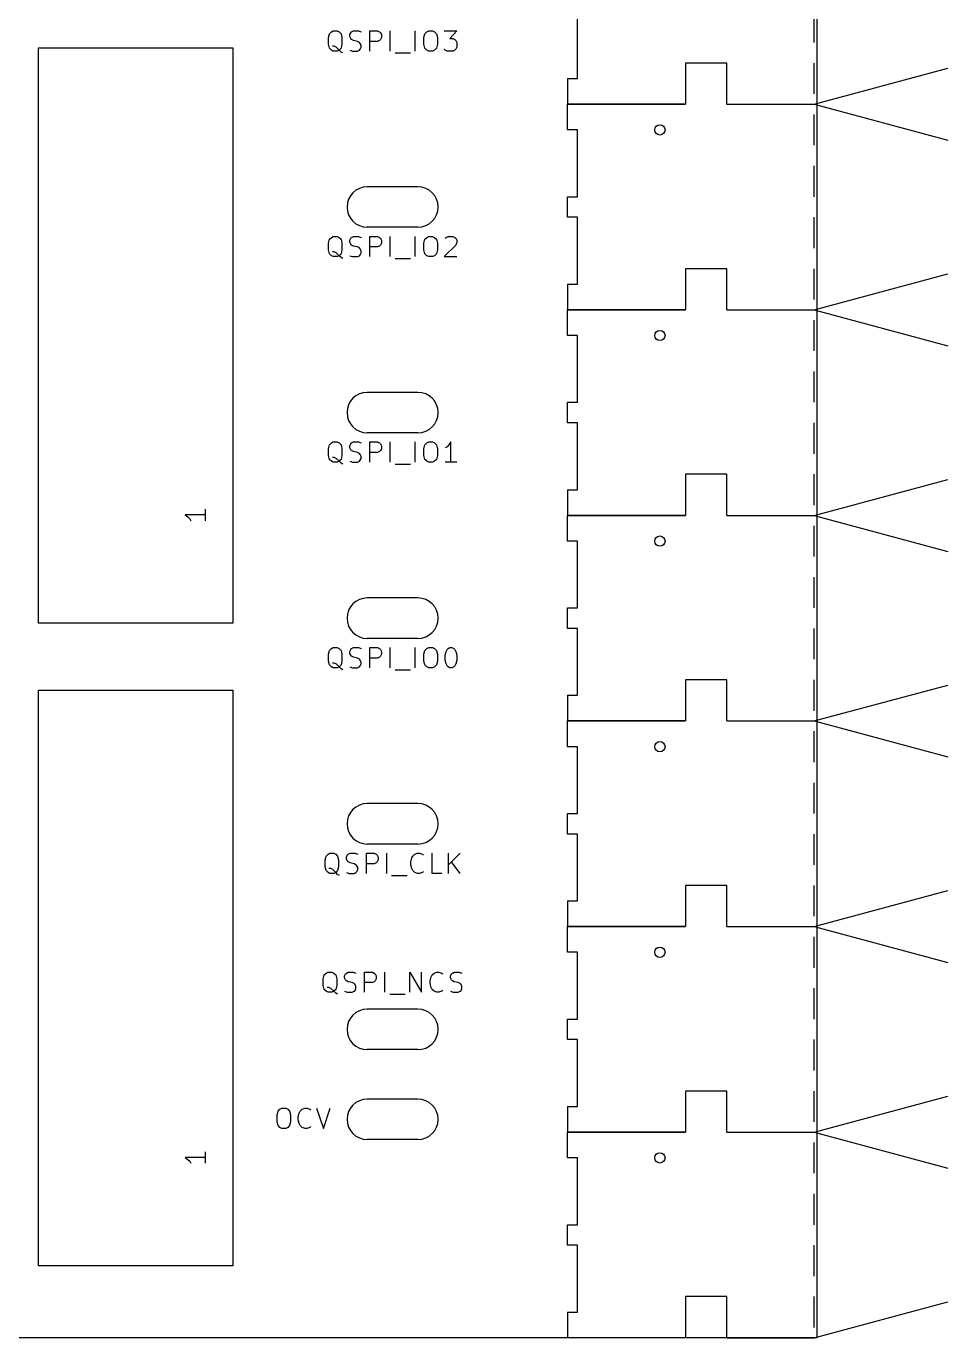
# Model space of a CAD drawing. Extents: x -50 to 124, y -30 to 87.
# Drawn here: x 78.4 to 124, y -30.5 to 34.3 of the extents above; entities that cross this region are included whole.
import ezdxf

# ---------------------------------------------------------------- set-up
doc = ezdxf.new("R2010")
doc.units = 0
doc.header["$MEASUREMENT"] = 0
doc.layers.add('BLACK', color=7, linetype='CONTINUOUS')

msp = doc.modelspace()

# ---------------------------------------------------------------- linework, layer by layer
at = {"layer": 'BLACK', "linetype": 'CONTINUOUS'}
for p, q in [((117.475, 81.28), (117.475, -30.48)), ((105.664, 31.75), (105.664, 35.052)), ((117.348, 33.528), (117.348, 35.052)), ((93.3533, 33.7743), (93.401, 33.9648)), ((93.3533, 33.441), (93.3533, 33.7743)), ((93.401, 33.9648), (93.4962, 34.06)), ((93.4962, 34.06), (93.5914, 34.1076)), ((93.5914, 34.1076), (93.7819, 34.1076)), ((93.7819, 34.1076), (93.8771, 34.06)), ((93.8771, 34.06), (93.9724, 33.9648)), ((93.9724, 33.9648), (94.02, 33.7743)), ((94.02, 33.7743), (94.02, 33.441)), ((94.401, 33.9171), (94.4486, 34.0124)), ((94.401, 33.8219), (94.401, 33.9171)), ((94.4486, 33.7267), (94.401, 33.8219)), ((94.4486, 34.0124), (94.4962, 34.06)), ((94.4962, 33.679), (94.4486, 33.7267)), ((94.4962, 34.06), (94.5914, 34.1076)), ((94.5914, 34.1076), (94.8295, 34.1076)), ((94.8295, 34.1076), (94.9724, 34.06)), ((95.401, 33.1076), (95.401, 34.1076)), ((95.401, 34.1076), (95.7819, 34.1076)), ((95.7819, 34.1076), (95.8771, 34.06)), ((95.8771, 34.06), (95.9248, 34.0124)), ((95.9248, 34.0124), (95.9724, 33.9171)), ((95.9724, 33.7743), (95.9248, 33.679)), ((95.9724, 33.9171), (95.9724, 33.7743)), ((96.401, 33.1076), (96.401, 34.1076)), ((97.639, 33.1076), (97.639, 34.1076)), ((98.0676, 33.7743), (98.1152, 33.9648)), ((98.0676, 33.441), (98.0676, 33.7743)), ((98.1152, 33.9648), (98.2105, 34.06)), ((98.2105, 34.06), (98.3057, 34.1076)), ((98.3057, 34.1076), (98.4962, 34.1076)), ((98.4962, 34.1076), (98.5914, 34.06)), ((98.5914, 34.06), (98.6867, 33.9648)), ((98.6867, 33.9648), (98.7343, 33.7743)), ((98.7343, 33.7743), (98.7343, 33.441)), ((99.0676, 34.1076), (99.6867, 34.1076)), ((99.6867, 34.1076), (99.3533, 33.7267)), ((99.3533, 33.7267), (99.4962, 33.7267)), ((99.4962, 33.7267), (99.5914, 33.679)), ((79.02, 33.27), (88.62, 33.27)), ((79.02, 4.83), (79.02, 33.27)), ((88.62, 33.27), (88.62, 4.83)), ((93.401, 33.2505), (93.3533, 33.441)), ((93.4962, 33.1552), (93.401, 33.2505)), ((93.5914, 33.1076), (93.4962, 33.1552)), ((93.639, 33.3457), (93.5438, 33.3457)), ((93.7819, 33.1076), (93.5914, 33.1076)), ((93.7343, 33.2981), (93.639, 33.3457)), ((93.8771, 33.1552), (93.7343, 33.2981)), ((93.8771, 33.1552), (93.7819, 33.1076)), ((93.9724, 33.2505), (93.8771, 33.1552)), ((93.9724, 33.06), (93.8771, 33.1552)), ((94.02, 33.441), (93.9724, 33.2505)), ((94.0676, 33.0124), (93.9724, 33.06)), ((94.401, 33.1552), (94.5438, 33.1076)), ((94.5914, 33.6314), (94.4962, 33.679)), ((94.5438, 33.1076), (94.7819, 33.1076)), ((94.7819, 33.5838), (94.5914, 33.6314)), ((94.8771, 33.5362), (94.7819, 33.5838)), ((94.7819, 33.1076), (94.8771, 33.1552)), ((94.9248, 33.4886), (94.8771, 33.5362)), ((94.8771, 33.1552), (94.9248, 33.2029)), ((94.9724, 33.3933), (94.9248, 33.4886)), ((94.9248, 33.2029), (94.9724, 33.2981)), ((94.9724, 33.2981), (94.9724, 33.3933)), ((95.7819, 33.5838), (95.401, 33.5838)), ((95.8771, 33.6314), (95.7819, 33.5838)), ((95.9248, 33.679), (95.8771, 33.6314)), ((98.1152, 33.2505), (98.0676, 33.441)), ((98.2105, 33.1552), (98.1152, 33.2505)), ((98.3057, 33.1076), (98.2105, 33.1552)), ((98.4962, 33.1076), (98.3057, 33.1076)), ((98.5914, 33.1552), (98.4962, 33.1076)), ((98.6867, 33.2505), (98.5914, 33.1552)), ((98.7343, 33.441), (98.6867, 33.2505)), ((99.1152, 33.1552), (99.0676, 33.2029)), ((99.2105, 33.1076), (99.1152, 33.1552)), ((99.4962, 33.1076), (99.2105, 33.1076)), ((99.5914, 33.1552), (99.4962, 33.1076)), ((99.5914, 33.679), (99.639, 33.6314)), ((99.639, 33.2029), (99.5914, 33.1552)), ((99.639, 33.6314), (99.6867, 33.5362)), ((99.6867, 33.2981), (99.639, 33.2029)), ((99.6867, 33.5362), (99.6867, 33.2981)), ((96.639, 33.0124), (97.401, 33.0124)), ((113.03, 32.512), (110.998, 32.512)), ((110.998, 32.512), (110.998, 30.48)), ((110.998, 32.512), (110.998, 30.48)), ((113.03, 32.512), (110.998, 32.512)), ((113.03, 30.48), (113.03, 32.512)), ((113.03, 30.48), (113.03, 32.512)), ((117.348, 30.988), (117.348, 32.512)), ((117.348, 30.48), (123.952, 32.258)), ((105.156, 31.75), (105.664, 31.75)), ((105.156, 31.75), (105.156, 30.48)), ((105.156, 30.48), (110.998, 30.48)), ((105.156, 29.21), (105.156, 30.48)), ((110.998, 30.48), (105.156, 30.48)), ((113.03, 30.48), (117.348, 30.48)), ((113.03, 30.48), (117.348, 30.48)), ((117.348, 30.48), (123.952, 28.702)), ((117.348, 28.448), (117.348, 29.972)), ((105.664, 29.21), (105.156, 29.21)), ((105.664, 25.908), (105.664, 29.21)), ((117.348, 25.908), (117.348, 27.432)), ((97.77, 26.4), (95.27, 26.4)), ((105.156, 24.892), (105.156, 25.908)), ((105.156, 25.908), (105.664, 25.908)), ((105.664, 24.892), (105.156, 24.892)), ((105.664, 21.59), (105.664, 24.892)), ((117.348, 23.368), (117.348, 24.892)), ((97.77, 24.4), (95.27, 24.4)), ((93.3533, 23.6143), (93.401, 23.8048)), ((93.3533, 23.281), (93.3533, 23.6143)), ((93.401, 23.8048), (93.4962, 23.9)), ((93.4962, 23.9), (93.5914, 23.9476)), ((93.5914, 23.9476), (93.7819, 23.9476)), ((93.7819, 23.9476), (93.8771, 23.9)), ((93.8771, 23.9), (93.9724, 23.8048)), ((93.9724, 23.8048), (94.02, 23.6143)), ((94.02, 23.6143), (94.02, 23.281)), ((94.401, 23.7571), (94.4486, 23.8524)), ((94.401, 23.6619), (94.401, 23.7571)), ((94.4486, 23.5667), (94.401, 23.6619)), ((94.4486, 23.8524), (94.4962, 23.9)), ((94.4962, 23.519), (94.4486, 23.5667)), ((94.4962, 23.9), (94.5914, 23.9476)), ((94.5914, 23.4714), (94.4962, 23.519)), ((94.5914, 23.9476), (94.8295, 23.9476)), ((94.7819, 23.4238), (94.5914, 23.4714)), ((94.8771, 23.3762), (94.7819, 23.4238)), ((94.8295, 23.9476), (94.9724, 23.9)), ((94.9248, 23.3286), (94.8771, 23.3762)), ((95.401, 22.9476), (95.401, 23.9476)), ((95.401, 23.9476), (95.7819, 23.9476)), ((95.7819, 23.4238), (95.401, 23.4238)), ((95.7819, 23.9476), (95.8771, 23.9)), ((95.8771, 23.4714), (95.7819, 23.4238)), ((95.8771, 23.9), (95.9248, 23.8524)), ((95.9248, 23.519), (95.8771, 23.4714)), ((95.9248, 23.8524), (95.9724, 23.7571)), ((95.9724, 23.6143), (95.9248, 23.519)), ((95.9724, 23.7571), (95.9724, 23.6143)), ((96.401, 22.9476), (96.401, 23.9476)), ((97.639, 22.9476), (97.639, 23.9476)), ((98.0676, 23.6143), (98.1152, 23.8048)), ((98.0676, 23.281), (98.0676, 23.6143)), ((98.1152, 23.8048), (98.2105, 23.9)), ((98.2105, 23.9), (98.3057, 23.9476)), ((98.3057, 23.9476), (98.4962, 23.9476)), ((98.4962, 23.9476), (98.5914, 23.9)), ((98.5914, 23.9), (98.6867, 23.8048)), ((98.6867, 23.8048), (98.7343, 23.6143)), ((98.7343, 23.6143), (98.7343, 23.281)), ((99.639, 23.519), (99.0676, 22.9476)), ((99.1152, 23.8524), (99.1629, 23.9)), ((99.1629, 23.9), (99.2581, 23.9476)), ((99.2581, 23.9476), (99.4962, 23.9476)), ((99.4962, 23.9476), (99.5914, 23.9)), ((99.5914, 23.9), (99.639, 23.8524)), ((99.639, 23.8524), (99.6867, 23.7571)), ((99.6867, 23.6619), (99.639, 23.519)), ((99.6867, 23.7571), (99.6867, 23.6619)), ((93.401, 23.0905), (93.3533, 23.281)), ((93.4962, 22.9952), (93.401, 23.0905)), ((93.5914, 22.9476), (93.4962, 22.9952)), ((93.639, 23.1857), (93.5438, 23.1857)), ((93.7819, 22.9476), (93.5914, 22.9476)), ((93.7343, 23.1381), (93.639, 23.1857)), ((93.8771, 22.9952), (93.7343, 23.1381)), ((93.8771, 22.9952), (93.7819, 22.9476)), ((93.9724, 23.0905), (93.8771, 22.9952)), ((93.9724, 22.9), (93.8771, 22.9952)), ((94.02, 23.281), (93.9724, 23.0905)), ((94.0676, 22.8524), (93.9724, 22.9)), ((94.401, 22.9952), (94.5438, 22.9476)), ((94.5438, 22.9476), (94.7819, 22.9476)), ((94.7819, 22.9476), (94.8771, 22.9952)), ((94.8771, 22.9952), (94.9248, 23.0429)), ((94.9724, 23.2333), (94.9248, 23.3286)), ((94.9248, 23.0429), (94.9724, 23.1381)), ((94.9724, 23.1381), (94.9724, 23.2333)), ((96.639, 22.8524), (97.401, 22.8524)), ((98.1152, 23.0905), (98.0676, 23.281)), ((98.2105, 22.9952), (98.1152, 23.0905)), ((98.3057, 22.9476), (98.2105, 22.9952)), ((98.4962, 22.9476), (98.3057, 22.9476)), ((98.5914, 22.9952), (98.4962, 22.9476)), ((98.6867, 23.0905), (98.5914, 22.9952)), ((98.7343, 23.281), (98.6867, 23.0905)), ((99.0676, 22.9476), (99.6867, 22.9476)), ((113.03, 22.352), (110.998, 22.352)), ((110.998, 22.352), (110.998, 20.32)), ((113.03, 22.352), (110.998, 22.352)), ((110.998, 22.352), (110.998, 20.32)), ((113.03, 20.32), (113.03, 22.352)), ((113.03, 20.32), (113.03, 22.352)), ((117.348, 20.828), (117.348, 22.352)), ((117.348, 20.32), (123.952, 22.098)), ((105.156, 21.59), (105.156, 20.32)), ((105.156, 21.59), (105.664, 21.59)), ((105.156, 20.32), (110.998, 20.32)), ((105.156, 19.05), (105.156, 20.32)), ((110.998, 20.32), (105.156, 20.32)), ((113.03, 20.32), (117.348, 20.32)), ((113.03, 20.32), (117.348, 20.32)), ((117.348, 20.32), (123.952, 18.542)), ((117.348, 18.288), (117.348, 19.812)), ((105.664, 19.05), (105.156, 19.05)), ((105.664, 15.748), (105.664, 19.05)), ((117.348, 15.748), (117.348, 17.272)), ((97.77, 16.24), (95.27, 16.24)), ((105.156, 14.732), (105.156, 15.748)), ((105.156, 15.748), (105.664, 15.748)), ((105.664, 14.732), (105.156, 14.732)), ((105.664, 11.43), (105.664, 14.732)), ((117.348, 13.208), (117.348, 14.732)), ((93.3533, 13.4543), (93.401, 13.6448)), ((93.401, 13.6448), (93.4962, 13.74)), ((93.4962, 13.74), (93.5914, 13.7876)), ((93.5914, 13.7876), (93.7819, 13.7876)), ((93.7819, 13.7876), (93.8771, 13.74)), ((93.8771, 13.74), (93.9724, 13.6448)), ((93.9724, 13.6448), (94.02, 13.4543)), ((94.401, 13.5971), (94.4486, 13.6924)), ((94.4486, 13.6924), (94.4962, 13.74)), ((94.4962, 13.74), (94.5914, 13.7876)), ((94.5914, 13.7876), (94.8295, 13.7876)), ((94.8295, 13.7876), (94.9724, 13.74)), ((97.77, 14.24), (95.27, 14.24)), ((95.401, 12.7876), (95.401, 13.7876)), ((95.401, 13.7876), (95.7819, 13.7876)), ((95.7819, 13.7876), (95.8771, 13.74)), ((95.8771, 13.74), (95.9248, 13.6924)), ((95.9248, 13.6924), (95.9724, 13.5971)), ((96.401, 12.7876), (96.401, 13.7876)), ((97.639, 12.7876), (97.639, 13.7876)), ((98.0676, 13.4543), (98.1152, 13.6448)), ((98.1152, 13.6448), (98.2105, 13.74)), ((98.2105, 13.74), (98.3057, 13.7876)), ((98.3057, 13.7876), (98.4962, 13.7876)), ((98.4962, 13.7876), (98.5914, 13.74)), ((98.5914, 13.74), (98.6867, 13.6448)), ((98.6867, 13.6448), (98.7343, 13.4543)), ((99.3057, 13.6448), (99.2105, 13.5495)), ((99.401, 13.7876), (99.3057, 13.6448)), ((99.401, 12.7876), (99.401, 13.7876)), ((93.3533, 13.121), (93.3533, 13.4543)), ((93.401, 12.9305), (93.3533, 13.121)), ((93.639, 13.0257), (93.5438, 13.0257)), ((93.7343, 12.9781), (93.639, 13.0257)), ((93.8771, 12.8352), (93.7343, 12.9781)), ((94.02, 13.121), (93.9724, 12.9305)), ((94.02, 13.4543), (94.02, 13.121)), ((94.401, 13.5019), (94.401, 13.5971)), ((94.4486, 13.4067), (94.401, 13.5019)), ((94.4962, 13.359), (94.4486, 13.4067)), ((94.5914, 13.3114), (94.4962, 13.359)), ((94.7819, 13.2638), (94.5914, 13.3114)), ((94.8771, 13.2162), (94.7819, 13.2638)), ((94.9248, 13.1686), (94.8771, 13.2162)), ((94.9724, 13.0733), (94.9248, 13.1686)), ((94.9248, 12.8829), (94.9724, 12.9781)), ((94.9724, 12.9781), (94.9724, 13.0733)), ((95.7819, 13.2638), (95.401, 13.2638)), ((95.8771, 13.3114), (95.7819, 13.2638)), ((95.9248, 13.359), (95.8771, 13.3114)), ((95.9724, 13.4543), (95.9248, 13.359)), ((95.9724, 13.5971), (95.9724, 13.4543)), ((98.0676, 13.121), (98.0676, 13.4543)), ((98.1152, 12.9305), (98.0676, 13.121)), ((98.7343, 13.121), (98.6867, 12.9305)), ((98.7343, 13.4543), (98.7343, 13.121)), ((99.2105, 13.5495), (99.1152, 13.5019)), ((93.4962, 12.8352), (93.401, 12.9305)), ((93.5914, 12.7876), (93.4962, 12.8352)), ((93.7819, 12.7876), (93.5914, 12.7876)), ((93.8771, 12.8352), (93.7819, 12.7876)), ((93.9724, 12.9305), (93.8771, 12.8352)), ((93.9724, 12.74), (93.8771, 12.8352)), ((94.0676, 12.6924), (93.9724, 12.74)), ((94.401, 12.8352), (94.5438, 12.7876)), ((94.5438, 12.7876), (94.7819, 12.7876)), ((94.7819, 12.7876), (94.8771, 12.8352)), ((94.8771, 12.8352), (94.9248, 12.8829)), ((96.639, 12.6924), (97.401, 12.6924)), ((98.2105, 12.8352), (98.1152, 12.9305)), ((98.3057, 12.7876), (98.2105, 12.8352)), ((98.4962, 12.7876), (98.3057, 12.7876)), ((98.5914, 12.8352), (98.4962, 12.7876)), ((98.6867, 12.9305), (98.5914, 12.8352)), ((99.6867, 12.7876), (99.1152, 12.7876)), ((110.998, 12.192), (110.998, 10.16)), ((113.03, 12.192), (110.998, 12.192)), ((113.03, 12.192), (110.998, 12.192)), ((110.998, 12.192), (110.998, 10.16)), ((113.03, 10.16), (113.03, 12.192)), ((113.03, 10.16), (113.03, 12.192)), ((117.348, 10.668), (117.348, 12.192)), ((117.348, 10.16), (123.952, 11.938)), ((105.156, 11.43), (105.156, 10.16)), ((105.156, 11.43), (105.664, 11.43)), ((87.2624, 10.4657), (87.2624, 9.89428)), ((87.2624, 10.18), (86.2624, 10.18)), ((86.2624, 10.18), (86.4052, 10.0848)), ((86.4052, 10.0848), (86.5005, 9.98952)), ((86.5005, 9.98952), (86.5481, 9.89428)), ((105.156, 8.89), (105.156, 10.16)), ((105.156, 10.16), (110.998, 10.16)), ((110.998, 10.16), (105.156, 10.16)), ((113.03, 10.16), (117.348, 10.16)), ((113.03, 10.16), (117.348, 10.16)), ((117.348, 10.16), (123.952, 8.382)), ((117.348, 8.128), (117.348, 9.652)), ((105.664, 8.89), (105.156, 8.89)), ((105.664, 5.588), (105.664, 8.89)), ((117.348, 5.588), (117.348, 7.112)), ((97.77, 6.08), (95.27, 6.08)), ((105.156, 5.588), (105.664, 5.588)), ((105.156, 4.572), (105.156, 5.588)), ((88.62, 4.83), (79.02, 4.83)), ((105.664, 4.572), (105.156, 4.572)), ((105.664, 1.27), (105.664, 4.572)), ((117.348, 3.048), (117.348, 4.572)), ((97.77, 4.08), (95.27, 4.08)), ((93.3533, 3.29428), (93.401, 3.48476)), ((93.3533, 2.96095), (93.3533, 3.29428)), ((93.401, 3.48476), (93.4962, 3.58)), ((93.4962, 3.58), (93.5914, 3.62762)), ((93.5914, 3.62762), (93.7819, 3.62762)), ((93.7819, 3.62762), (93.8771, 3.58)), ((93.8771, 3.58), (93.9724, 3.48476)), ((93.9724, 3.48476), (94.02, 3.29428)), ((94.02, 3.29428), (94.02, 2.96095)), ((94.401, 3.43714), (94.4486, 3.53238)), ((94.401, 3.3419), (94.401, 3.43714)), ((94.4486, 3.24667), (94.401, 3.3419)), ((94.4486, 3.53238), (94.4962, 3.58)), ((94.4962, 3.19905), (94.4486, 3.24667)), ((94.4962, 3.58), (94.5914, 3.62762)), ((94.5914, 3.62762), (94.8295, 3.62762)), ((94.8295, 3.62762), (94.9724, 3.58)), ((95.401, 2.62762), (95.401, 3.62762)), ((95.401, 3.62762), (95.7819, 3.62762)), ((95.7819, 3.62762), (95.8771, 3.58)), ((95.8771, 3.58), (95.9248, 3.53238)), ((95.9248, 3.53238), (95.9724, 3.43714)), ((95.9724, 3.29428), (95.9248, 3.19905)), ((95.9724, 3.43714), (95.9724, 3.29428)), ((96.401, 2.62762), (96.401, 3.62762)), ((97.639, 2.62762), (97.639, 3.62762)), ((98.0676, 3.29428), (98.1152, 3.48476)), ((98.0676, 2.96095), (98.0676, 3.29428)), ((98.1152, 3.48476), (98.2105, 3.58)), ((98.2105, 3.58), (98.3057, 3.62762)), ((98.3057, 3.62762), (98.4962, 3.62762)), ((98.4962, 3.62762), (98.5914, 3.58)), ((98.5914, 3.58), (98.6867, 3.48476)), ((98.6867, 3.48476), (98.7343, 3.29428)), ((98.7343, 3.29428), (98.7343, 2.96095)), ((99.1152, 3.24667), (99.1629, 3.43714)), ((99.1152, 3.00857), (99.1152, 3.24667)), ((99.1629, 3.43714), (99.2105, 3.53238)), ((99.2105, 3.53238), (99.2581, 3.58)), ((99.2581, 3.58), (99.3533, 3.62762)), ((99.3533, 3.62762), (99.4486, 3.62762)), ((99.4486, 3.62762), (99.5438, 3.58)), ((99.5438, 3.58), (99.5914, 3.53238)), ((99.5914, 3.53238), (99.639, 3.43714)), ((99.639, 3.43714), (99.6867, 3.24667)), ((99.6867, 3.24667), (99.6867, 3.00857)), ((93.401, 2.77048), (93.3533, 2.96095)), ((93.4962, 2.67524), (93.401, 2.77048)), ((93.5914, 2.62762), (93.4962, 2.67524)), ((93.639, 2.86571), (93.5438, 2.86571)), ((93.7819, 2.62762), (93.5914, 2.62762)), ((93.7343, 2.8181), (93.639, 2.86571)), ((93.8771, 2.67524), (93.7343, 2.8181)), ((93.8771, 2.67524), (93.7819, 2.62762)), ((93.9724, 2.77048), (93.8771, 2.67524)), ((93.9724, 2.58), (93.8771, 2.67524)), ((94.02, 2.96095), (93.9724, 2.77048)), ((94.401, 2.67524), (94.5438, 2.62762)), ((94.5914, 3.15143), (94.4962, 3.19905)), ((94.5438, 2.62762), (94.7819, 2.62762)), ((94.7819, 3.10381), (94.5914, 3.15143)), ((94.8771, 3.05619), (94.7819, 3.10381)), ((94.7819, 2.62762), (94.8771, 2.67524)), ((94.9248, 3.00857), (94.8771, 3.05619)), ((94.8771, 2.67524), (94.9248, 2.72286)), ((94.9724, 2.91333), (94.9248, 3.00857)), ((94.9248, 2.72286), (94.9724, 2.8181)), ((94.9724, 2.8181), (94.9724, 2.91333)), ((95.7819, 3.10381), (95.401, 3.10381)), ((95.8771, 3.15143), (95.7819, 3.10381)), ((95.9248, 3.19905), (95.8771, 3.15143)), ((98.1152, 2.77048), (98.0676, 2.96095)), ((98.2105, 2.67524), (98.1152, 2.77048)), ((98.3057, 2.62762), (98.2105, 2.67524)), ((98.4962, 2.62762), (98.3057, 2.62762)), ((98.5914, 2.67524), (98.4962, 2.62762)), ((98.6867, 2.77048), (98.5914, 2.67524)), ((98.7343, 2.96095), (98.6867, 2.77048)), ((99.1629, 2.8181), (99.1152, 3.00857)), ((99.2105, 2.72286), (99.1629, 2.8181)), ((99.2581, 2.67524), (99.2105, 2.72286)), ((99.3533, 2.62762), (99.2581, 2.67524)), ((99.4486, 2.62762), (99.3533, 2.62762)), ((99.5438, 2.67524), (99.4486, 2.62762)), ((99.5914, 2.72286), (99.5438, 2.67524)), ((99.639, 2.8181), (99.5914, 2.72286)), ((99.6867, 3.00857), (99.639, 2.8181)), ((94.0676, 2.53238), (93.9724, 2.58)), ((96.639, 2.53238), (97.401, 2.53238)), ((113.03, 2.032), (110.998, 2.032)), ((110.998, 2.032), (110.998, 0)), ((110.998, 2.032), (110.998, 0)), ((113.03, 2.032), (110.998, 2.032)), ((113.03, 0), (113.03, 2.032)), ((113.03, 0), (113.03, 2.032)), ((117.348, 0.508), (117.348, 2.032)), ((79.02, -26.92), (79.02, 1.52)), ((79.02, 1.52), (88.62, 1.52)), ((88.62, 1.52), (88.62, -26.92)), ((117.348, 0), (123.952, 1.778)), ((105.156, 1.27), (105.664, 1.27)), ((105.156, 1.27), (105.156, 0)), ((105.156, 0), (110.998, 0)), ((105.156, -1.27), (105.156, 0)), ((110.998, 0), (105.156, 0)), ((113.03, 0), (117.348, 0)), ((113.03, 0), (117.348, 0)), ((117.348, 0), (123.952, -1.778)), ((117.348, -2.032), (117.348, -0.508)), ((105.664, -1.27), (105.156, -1.27)), ((105.664, -4.572), (105.664, -1.27)), ((117.348, -4.572), (117.348, -3.048)), ((97.77, -4.08), (95.27, -4.08)), ((105.156, -5.588), (105.156, -4.572)), ((105.156, -4.572), (105.664, -4.572)), ((105.664, -5.588), (105.156, -5.588)), ((105.664, -8.89), (105.664, -5.588)), ((117.348, -7.112), (117.348, -5.588)), ((97.77, -6.08), (95.27, -6.08)), ((93.1867, -6.86571), (93.2343, -6.67524)), ((93.1867, -7.19905), (93.1867, -6.86571)), ((93.2343, -6.67524), (93.3295, -6.58)), ((93.3295, -6.58), (93.4248, -6.53238)), ((93.4248, -6.53238), (93.6152, -6.53238)), ((93.6152, -6.53238), (93.7105, -6.58)), ((93.7105, -6.58), (93.8057, -6.67524)), ((93.8057, -6.67524), (93.8533, -6.86571)), ((93.8533, -6.86571), (93.8533, -7.19905)), ((94.2343, -6.72286), (94.2819, -6.62762)), ((94.2343, -6.81809), (94.2343, -6.72286)), ((94.2819, -6.91333), (94.2343, -6.81809)), ((94.2819, -6.62762), (94.3295, -6.58)), ((94.3295, -6.96095), (94.2819, -6.91333)), ((94.3295, -6.58), (94.4248, -6.53238)), ((94.4248, -7.00857), (94.3295, -6.96095)), ((94.4248, -6.53238), (94.6629, -6.53238)), ((94.6152, -7.05619), (94.4248, -7.00857)), ((94.7105, -7.10381), (94.6152, -7.05619)), ((94.6629, -6.53238), (94.8057, -6.58)), ((94.7581, -7.15143), (94.7105, -7.10381)), ((95.2343, -7.53238), (95.2343, -6.53238)), ((95.2343, -6.53238), (95.6152, -6.53238)), ((95.6152, -7.05619), (95.2343, -7.05619)), ((95.6152, -6.53238), (95.7105, -6.58)), ((95.7105, -7.00857), (95.6152, -7.05619)), ((95.7105, -6.58), (95.7581, -6.62762)), ((95.7581, -6.96095), (95.7105, -7.00857)), ((95.7581, -6.62762), (95.8057, -6.72286)), ((95.8057, -6.86571), (95.7581, -6.96095)), ((95.8057, -6.72286), (95.8057, -6.86571)), ((96.2343, -7.53238), (96.2343, -6.53238)), ((97.4248, -6.96095), (97.4724, -6.77048)), ((97.4248, -7.10381), (97.4248, -6.96095)), ((97.4724, -7.29428), (97.4248, -7.10381)), ((97.4724, -6.77048), (97.52, -6.67524)), ((97.52, -6.67524), (97.6152, -6.58)), ((97.6152, -6.58), (97.7581, -6.53238)), ((97.7581, -6.53238), (97.8533, -6.53238)), ((97.8533, -6.53238), (97.9962, -6.58)), ((97.9962, -6.58), (98.0438, -6.62762)), ((98.4724, -7.53238), (98.4724, -6.53238)), ((99.2819, -7.53238), (99.2819, -6.53238)), ((99.8533, -6.53238), (99.2819, -7.10381)), ((99.8533, -7.53238), (99.4248, -6.96095)), ((93.2343, -7.38952), (93.1867, -7.19905)), ((93.3295, -7.48476), (93.2343, -7.38952)), ((93.4248, -7.53238), (93.3295, -7.48476)), ((93.4724, -7.29428), (93.3771, -7.29428)), ((93.6152, -7.53238), (93.4248, -7.53238)), ((93.5676, -7.3419), (93.4724, -7.29428)), ((93.7105, -7.48476), (93.5676, -7.3419)), ((93.7105, -7.48476), (93.6152, -7.53238)), ((93.8057, -7.38952), (93.7105, -7.48476)), ((93.8057, -7.58), (93.7105, -7.48476)), ((93.8533, -7.19905), (93.8057, -7.38952)), ((93.901, -7.62762), (93.8057, -7.58)), ((94.2343, -7.48476), (94.3771, -7.53238)), ((94.3771, -7.53238), (94.6152, -7.53238)), ((94.6152, -7.53238), (94.7105, -7.48476)), ((94.7105, -7.48476), (94.7581, -7.43714)), ((94.8057, -7.24667), (94.7581, -7.15143)), ((94.7581, -7.43714), (94.8057, -7.3419)), ((94.8057, -7.3419), (94.8057, -7.24667)), ((96.4724, -7.62762), (97.2343, -7.62762)), ((97.52, -7.38952), (97.4724, -7.29428)), ((97.6152, -7.48476), (97.52, -7.38952)), ((97.7581, -7.53238), (97.6152, -7.48476)), ((97.8533, -7.53238), (97.7581, -7.53238)), ((97.9962, -7.48476), (97.8533, -7.53238)), ((98.0438, -7.43714), (97.9962, -7.48476)), ((98.9486, -7.53238), (98.4724, -7.53238)), ((113.03, -8.128), (110.998, -8.128)), ((110.998, -8.128), (110.998, -10.16)), ((113.03, -8.128), (110.998, -8.128)), ((110.998, -8.128), (110.998, -10.16)), ((113.03, -10.16), (113.03, -8.128)), ((113.03, -10.16), (113.03, -8.128)), ((117.348, -9.652), (117.348, -8.128)), ((117.348, -10.16), (123.952, -8.382)), ((105.156, -8.89), (105.156, -10.16)), ((105.156, -8.89), (105.664, -8.89)), ((110.998, -10.16), (105.156, -10.16)), ((105.156, -10.16), (110.998, -10.16)), ((105.156, -11.43), (105.156, -10.16)), ((113.03, -10.16), (117.348, -10.16)), ((113.03, -10.16), (117.348, -10.16)), ((117.348, -10.16), (123.952, -11.938)), ((117.348, -12.192), (117.348, -10.668)), ((105.664, -11.43), (105.156, -11.43)), ((105.664, -14.732), (105.664, -11.43)), ((93.0914, -12.7397), (93.139, -12.5492)), ((93.0914, -13.073), (93.0914, -12.7397)), ((93.139, -12.5492), (93.2343, -12.454)), ((93.2343, -12.454), (93.3295, -12.4064)), ((93.3295, -12.4064), (93.52, -12.4064)), ((93.52, -12.4064), (93.6152, -12.454)), ((93.6152, -12.454), (93.7105, -12.5492)), ((93.7105, -12.5492), (93.7581, -12.7397)), ((93.7581, -12.7397), (93.7581, -13.073)), ((94.139, -12.5969), (94.1867, -12.5016)), ((94.139, -12.6921), (94.139, -12.5969)), ((94.1867, -12.7873), (94.139, -12.6921)), ((94.1867, -12.5016), (94.2343, -12.454)), ((94.2343, -12.835), (94.1867, -12.7873)), ((94.2343, -12.454), (94.3295, -12.4064)), ((94.3295, -12.8826), (94.2343, -12.835)), ((94.3295, -12.4064), (94.5676, -12.4064)), ((94.52, -12.9302), (94.3295, -12.8826)), ((94.6152, -12.9778), (94.52, -12.9302)), ((94.5676, -12.4064), (94.7105, -12.454)), ((95.139, -13.4064), (95.139, -12.4064)), ((95.139, -12.4064), (95.52, -12.4064)), ((95.52, -12.9302), (95.139, -12.9302)), ((95.52, -12.4064), (95.6152, -12.454)), ((95.6152, -12.8826), (95.52, -12.9302)), ((95.6152, -12.454), (95.6629, -12.5016)), ((95.6629, -12.835), (95.6152, -12.8826)), ((95.6629, -12.5016), (95.7105, -12.5969)), ((95.7105, -12.7397), (95.6629, -12.835)), ((95.7105, -12.5969), (95.7105, -12.7397)), ((96.139, -13.4064), (96.139, -12.4064)), ((97.3771, -13.4064), (97.3771, -12.4064)), ((97.3771, -12.4064), (97.9486, -13.4064)), ((97.9486, -13.4064), (97.9486, -12.4064)), ((98.3771, -12.835), (98.4248, -12.6445)), ((98.3771, -12.9778), (98.3771, -12.835)), ((98.4248, -12.6445), (98.4724, -12.5492)), ((98.4724, -12.5492), (98.5676, -12.454)), ((98.5676, -12.454), (98.7105, -12.4064)), ((98.7105, -12.4064), (98.8057, -12.4064)), ((98.8057, -12.4064), (98.9486, -12.454)), ((98.9486, -12.454), (98.9962, -12.5016)), ((99.3771, -12.5969), (99.4248, -12.5016)), ((99.3771, -12.6921), (99.3771, -12.5969)), ((99.4248, -12.7873), (99.3771, -12.6921)), ((99.4248, -12.5016), (99.4724, -12.454)), ((99.4724, -12.835), (99.4248, -12.7873)), ((99.4724, -12.454), (99.5676, -12.4064)), ((99.5676, -12.8826), (99.4724, -12.835)), ((99.5676, -12.4064), (99.8057, -12.4064)), ((99.7581, -12.9302), (99.5676, -12.8826)), ((99.8533, -12.9778), (99.7581, -12.9302)), ((99.8057, -12.4064), (99.9486, -12.454)), ((93.139, -13.2635), (93.0914, -13.073)), ((93.2343, -13.3588), (93.139, -13.2635)), ((93.3295, -13.4064), (93.2343, -13.3588)), ((93.3771, -13.1683), (93.2819, -13.1683)), ((93.52, -13.4064), (93.3295, -13.4064)), ((93.4724, -13.2159), (93.3771, -13.1683)), ((93.6152, -13.3588), (93.4724, -13.2159)), ((93.6152, -13.3588), (93.52, -13.4064)), ((93.7105, -13.2635), (93.6152, -13.3588)), ((93.7105, -13.454), (93.6152, -13.3588)), ((93.7581, -13.073), (93.7105, -13.2635)), ((93.8057, -13.5016), (93.7105, -13.454)), ((94.139, -13.3588), (94.2819, -13.4064)), ((94.2819, -13.4064), (94.52, -13.4064)), ((94.52, -13.4064), (94.6152, -13.3588)), ((94.6629, -13.0254), (94.6152, -12.9778)), ((94.6152, -13.3588), (94.6629, -13.3111)), ((94.7105, -13.1207), (94.6629, -13.0254)), ((94.6629, -13.3111), (94.7105, -13.2159)), ((94.7105, -13.2159), (94.7105, -13.1207)), ((96.3771, -13.5016), (97.139, -13.5016)), ((98.4248, -13.1683), (98.3771, -12.9778)), ((98.4724, -13.2635), (98.4248, -13.1683)), ((98.5676, -13.3588), (98.4724, -13.2635)), ((98.7105, -13.4064), (98.5676, -13.3588)), ((98.8057, -13.4064), (98.7105, -13.4064)), ((98.9486, -13.3588), (98.8057, -13.4064)), ((98.9962, -13.3111), (98.9486, -13.3588)), ((99.3771, -13.3588), (99.52, -13.4064)), ((99.52, -13.4064), (99.7581, -13.4064)), ((99.7581, -13.4064), (99.8533, -13.3588)), ((99.901, -13.0254), (99.8533, -12.9778)), ((99.8533, -13.3588), (99.901, -13.3111)), ((99.9486, -13.1207), (99.901, -13.0254)), ((99.901, -13.3111), (99.9486, -13.2159)), ((99.9486, -13.2159), (99.9486, -13.1207)), ((117.348, -14.732), (117.348, -13.208)), ((97.77, -14.24), (95.27, -14.24)), ((105.156, -15.748), (105.156, -14.732)), ((105.156, -14.732), (105.664, -14.732)), ((105.664, -15.748), (105.156, -15.748)), ((105.664, -19.05), (105.664, -15.748)), ((117.348, -17.272), (117.348, -15.748)), ((97.77, -16.24), (95.27, -16.24)), ((97.77, -18.685), (95.27, -18.685)), ((113.03, -18.288), (110.998, -18.288)), ((110.998, -18.288), (110.998, -20.32)), ((110.998, -18.288), (110.998, -20.32)), ((113.03, -18.288), (110.998, -18.288)), ((113.03, -20.32), (113.03, -18.288)), ((113.03, -20.32), (113.03, -18.288)), ((117.348, -19.812), (117.348, -18.288)), ((117.348, -20.32), (123.952, -18.542)), ((90.8131, -19.4707), (90.8607, -19.2802)), ((90.8607, -19.2802), (90.956, -19.185)), ((90.956, -19.185), (91.0512, -19.1374)), ((91.0512, -19.1374), (91.2417, -19.1374)), ((91.2417, -19.1374), (91.3369, -19.185)), ((91.3369, -19.185), (91.4321, -19.2802)), ((91.4321, -19.2802), (91.4798, -19.4707)), ((91.8607, -19.566), (91.9083, -19.3755)), ((91.9083, -19.3755), (91.956, -19.2802)), ((91.956, -19.2802), (92.0512, -19.185)), ((92.0512, -19.185), (92.194, -19.1374)), ((92.194, -19.1374), (92.2893, -19.1374)), ((92.2893, -19.1374), (92.4321, -19.185)), ((92.4321, -19.185), (92.4798, -19.2326)), ((92.7655, -19.1374), (93.0988, -20.1374)), ((93.0988, -20.1374), (93.4321, -19.1374)), ((105.156, -19.05), (105.156, -20.32)), ((105.156, -19.05), (105.664, -19.05)), ((90.8131, -19.804), (90.8131, -19.4707)), ((90.8607, -19.9945), (90.8131, -19.804)), ((90.956, -20.0898), (90.8607, -19.9945)), ((91.0512, -20.1374), (90.956, -20.0898)), ((91.3369, -20.0898), (91.2417, -20.1374)), ((91.4321, -19.9945), (91.3369, -20.0898)), ((91.4798, -19.804), (91.4321, -19.9945)), ((91.4798, -19.4707), (91.4798, -19.804)), ((91.8607, -19.7088), (91.8607, -19.566)), ((91.9083, -19.8993), (91.8607, -19.7088)), ((91.956, -19.9945), (91.9083, -19.8993)), ((92.0512, -20.0898), (91.956, -19.9945)), ((92.194, -20.1374), (92.0512, -20.0898)), ((92.4321, -20.0898), (92.2893, -20.1374)), ((92.4798, -20.0421), (92.4321, -20.0898)), ((91.2417, -20.1374), (91.0512, -20.1374)), ((92.2893, -20.1374), (92.194, -20.1374)), ((97.77, -20.685), (95.27, -20.685)), ((110.998, -20.32), (105.156, -20.32)), ((105.156, -21.59), (105.156, -20.32)), ((105.156, -20.32), (110.998, -20.32)), ((113.03, -20.32), (117.348, -20.32)), ((113.03, -20.32), (117.348, -20.32)), ((117.348, -20.32), (123.952, -22.098)), ((87.2624, -21.2843), (87.2624, -21.8557)), ((117.348, -22.352), (117.348, -20.828)), ((87.2624, -21.57), (86.2624, -21.57)), ((86.2624, -21.57), (86.4052, -21.6652)), ((86.4052, -21.6652), (86.5005, -21.7605)), ((86.5005, -21.7605), (86.5481, -21.8557)), ((105.664, -21.59), (105.156, -21.59)), ((105.664, -24.892), (105.664, -21.59)), ((117.348, -24.892), (117.348, -23.368)), ((105.156, -24.892), (105.664, -24.892)), ((105.156, -25.908), (105.156, -24.892)), ((105.664, -25.908), (105.156, -25.908)), ((105.664, -29.21), (105.664, -25.908)), ((117.348, -27.432), (117.348, -25.908)), ((88.62, -26.92), (79.02, -26.92)), ((110.998, -28.448), (110.998, -30.48)), ((113.03, -28.448), (110.998, -28.448)), ((113.03, -30.48), (113.03, -28.448)), ((117.348, -29.972), (117.348, -28.448)), ((117.348, -30.48), (123.952, -28.702)), ((105.156, -29.21), (105.664, -29.21)), ((105.156, -29.21), (105.156, -30.48)), ((117.475, -30.48), (-45.085, -30.48)), ((110.998, -30.48), (105.156, -30.48)), ((113.03, -30.48), (117.348, -30.48))]:
    msp.add_line(p, q, dxfattribs=at)
at = {"layer": 'BLACK'}
for centre in [(109.728, 29.21), (109.728, 19.05), (109.728, 8.89), (109.728, -1.27), (109.728, -11.43), (109.728, -21.59)]:
    msp.add_circle(centre, 0.254, dxfattribs=at)
for centre, start, end in [((95.27, 25.4), -270, -90), ((97.77, 25.4), -90, 90), ((95.27, 15.24), -270, -90), ((97.77, 15.24), -90, 90), ((95.27, 5.08), -270, -90), ((97.77, 5.08), -90, 90), ((95.27, -5.08), -270, -90), ((97.77, -5.08), -90, 90), ((95.27, -15.24), -270, -90), ((97.77, -15.24), -90, 90), ((95.27, -19.685), -270, -90), ((97.77, -19.685), -90, 90)]:
    msp.add_arc(centre, 1, start, end, dxfattribs=at)

doc.saveas('drawing.dxf')
